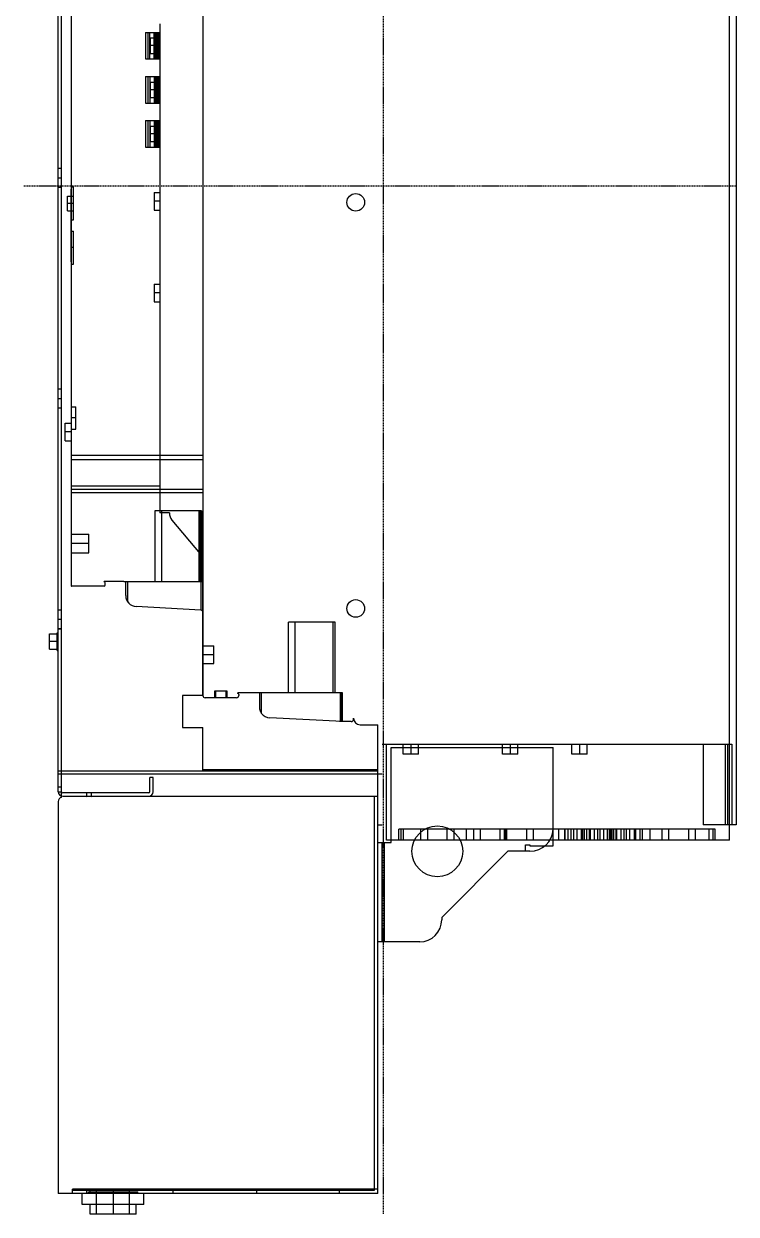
# Model space of a CAD drawing. Extents: x 0 to 323, y 0 to 931.
# Drawn here: x 0 to 323, y 0 to 539 of the extents above; entities that cross this region are included whole.
import ezdxf

# ---------------------------------------------------------------- set-up
doc = ezdxf.new("R2010")
doc.units = 0
doc.linetypes.add('DASHED', pattern=[0.75, 0.5, -0.25])
doc.layers.add('-15N-THT. THIẾT BỊ ĐÓNG MỞ', color=40, linetype='CONTINUOUS')

# ---------------------------------------------------------------- blocks, each defined once
blk = doc.blocks.new('06 - N - SC VSD CHIẾU HÔNG ATV630D55~D90N4')
at = {"layer": '-15N-THT. THIẾT BỊ ĐÓNG MỞ', "color": 6, "linetype": 'DASHED'}
for p, q in [((-160, 465.7), (-160, -465.7)), ((0, 0), (-323, 0))]:
    blk.add_line(p, q, dxfattribs=at)
at = {"layer": '-15N-THT. THIẾT BỊ ĐÓNG MỞ'}
for p, q in [((-3, -296.3), (-3, 446.7)), ((0, 446.7), (0, -289.3)), ((-307.35, -274.3), (-307.35, 430.7)), ((-305.85, -276.86), (-305.85, 278.2)), ((-301.45, 262.2), (-301.45, -181.25)), ((-241.85, 99.95), (-241.85, -230.75)), ((-261.25, 73.58), (-261.25, -148.02)), ((-261.25, 73.58), (-261.25, 73.58)), ((-267.75, 69.7), (-261.25, 69.7)), ((-267.75, 69.7), (-267.75, 57.7)), ((-266.75, 69.7), (-266.75, 57.7)), ((-266.68, 57.7), (-266.68, 69.7)), ((-265.81, 57.7), (-265.81, 69.7)), ((-265.55, 60.2), (-265.55, 67.2)), ((-265.55, 67.2), (-262.25, 67.2)), ((-263.87, 57.7), (-263.87, 69.7)), ((-263.55, 69.7), (-263.55, 57.7)), ((-263.36, 69.7), (-263.36, 57.7)), ((-263.04, 57.7), (-263.04, 69.7)), ((-262.49, 69.7), (-262.49, 57.7)), ((-262.38, 57.7), (-262.38, 69.7)), ((-262.25, 69.7), (-262.25, 69.7)), ((-262.25, 69.7), (-262.25, 57.7)), ((-262.14, 69.7), (-262.14, 57.7)), ((-261.52, 57.7), (-261.52, 69.7)), ((-261.25, 69.7), (-261.25, 69.7)), ((-262.25, 63.7), (-265.55, 63.7)), ((-265.55, 60.2), (-262.25, 60.2)), ((-267.75, 57.7), (-261.25, 57.7)), ((-262.25, 57.7), (-262.25, 57.7)), ((-261.25, 57.7), (-261.25, 57.7)), ((-267.75, 49.7), (-261.25, 49.7)), ((-267.75, 49.7), (-267.75, 37.7)), ((-266.75, 49.7), (-266.75, 37.7)), ((-266.68, 37.7), (-266.68, 49.7)), ((-265.81, 49.7), (-265.81, 37.7)), ((-263.87, 49.7), (-263.87, 37.7)), ((-263.55, 37.7), (-263.55, 49.7)), ((-263.36, 37.7), (-263.36, 49.7)), ((-263.04, 49.7), (-263.04, 37.7)), ((-262.49, 49.7), (-262.49, 37.7)), ((-262.38, 49.7), (-262.38, 37.7)), ((-262.25, 49.7), (-262.25, 49.7)), ((-262.25, 49.7), (-262.25, 37.7)), ((-262.14, 49.7), (-262.14, 37.7)), ((-261.52, 37.7), (-261.52, 49.7)), ((-261.25, 49.7), (-261.25, 49.7)), ((-265.55, 40.2), (-265.55, 47.2)), ((-265.55, 47.2), (-262.25, 47.2)), ((-262.25, 43.7), (-265.55, 43.7)), ((-265.55, 40.2), (-262.25, 40.2)), ((-267.75, 37.7), (-261.25, 37.7)), ((-262.25, 37.7), (-262.25, 37.7)), ((-261.25, 37.7), (-261.25, 37.7)), ((-267.75, 29.7), (-261.25, 29.7)), ((-267.75, 29.7), (-267.75, 17.7)), ((-266.75, 29.7), (-266.75, 17.7)), ((-266.68, 17.7), (-266.68, 29.7)), ((-265.81, 29.7), (-265.81, 17.7)), ((-265.55, 20.2), (-265.55, 27.2)), ((-265.55, 27.2), (-262.25, 27.2)), ((-263.87, 29.7), (-263.87, 17.7)), ((-263.55, 17.7), (-263.55, 29.7)), ((-263.36, 17.7), (-263.36, 29.7)), ((-263.04, 29.7), (-263.04, 17.7)), ((-262.49, 29.7), (-262.49, 17.7)), ((-262.38, 29.7), (-262.38, 17.7)), ((-262.25, 29.7), (-262.25, 17.7)), ((-262.25, 29.7), (-262.25, 29.7)), ((-262.14, 29.7), (-262.14, 17.7)), ((-261.52, 17.7), (-261.52, 29.7)), ((-261.25, 29.7), (-261.25, 29.7)), ((-262.25, 23.7), (-265.55, 23.7)), ((-267.75, 17.7), (-261.25, 17.7)), ((-265.55, 20.2), (-262.25, 20.2)), ((-262.25, 17.7), (-262.25, 17.7)), ((-261.25, 17.7), (-261.25, 17.7)), ((-307.35, 8), (-307.35, 8)), ((-305.95, 8), (-307.35, 8)), ((-305.95, 7.96), (-307.35, 7.96)), ((-305.95, -0.6), (-305.95, 8)), ((-305.95, 8), (-305.95, 8)), ((-305.95, 3.7), (-307.35, 3.7)), ((-305.95, -0.59), (-307.35, -0.59)), ((-307.35, -0.6), (-307.35, -0.6)), ((-305.95, -0.6), (-307.35, -0.6)), ((-305.95, -0.6), (-305.95, -0.6)), ((-303.25, -11.1), (-303.25, -4.5)), ((-303.25, -4.5), (-300.45, -4.5)), ((-301.65, -1.3), (-301.65, -1.8)), ((-301.45, -1.3), (-301.65, -1.3)), ((-301.65, -1.3), (-301.65, -1.3)), ((-301.65, -1.8), (-301.65, -33.8)), ((-301.45, -1.8), (-301.65, -1.8)), ((-301.45, -0.3), (-300.45, -0.3)), ((-301.45, -1.3), (-301.45, -1.3)), ((-300.45, -15.3), (-300.45, -0.3)), ((-263.95, -2.8), (-263.95, -10.8)), ((-263.95, -2.8), (-261.25, -2.8)), ((-300.45, -7.8), (-303.25, -7.8)), ((-261.25, -6.8), (-263.95, -6.8)), ((-176.5, -7.3), (-176.5, -7.3)), ((-168.5, -7.3), (-168.5, -7.3)), ((-303.25, -11.1), (-300.45, -11.1)), ((-301.45, -15.3), (-300.45, -15.3)), ((-263.95, -10.8), (-261.25, -10.8)), ((-301.45, -20.3), (-300.45, -20.3)), ((-300.45, -35.3), (-300.45, -20.3)), ((-300.45, -27.8), (-301.45, -27.8)), ((-301.45, -33.8), (-301.65, -33.8)), ((-301.65, -33.8), (-301.65, -34.3)), ((-301.45, -34.3), (-301.65, -34.3)), ((-301.65, -34.3), (-301.65, -34.3)), ((-301.45, -34.3), (-301.45, -34.3)), ((-301.45, -35.3), (-300.45, -35.3)), ((-263.95, -44.3), (-263.95, -52.3)), ((-263.95, -44.3), (-261.25, -44.3)), ((-261.25, -48.3), (-263.95, -48.3)), ((-263.95, -52.3), (-261.25, -52.3)), ((-307.35, -92), (-307.35, -92)), ((-305.95, -92), (-307.35, -92)), ((-305.95, -92.01), (-307.35, -92.01)), ((-305.95, -96.3), (-307.35, -96.3)), ((-305.95, -100.6), (-305.95, -92)), ((-305.95, -92), (-305.95, -92)), ((-305.95, -100.56), (-307.35, -100.56)), ((-307.35, -100.6), (-307.35, -100.6)), ((-305.95, -100.6), (-307.35, -100.6)), ((-305.95, -100.6), (-305.95, -100.6)), ((-301.45, -100), (-299.45, -100)), ((-299.45, -110), (-299.45, -100)), ((-304.25, -115.3), (-304.25, -107.3)), ((-304.25, -107.3), (-301.45, -107.3)), ((-299.45, -105), (-301.45, -105)), ((-301.45, -111.3), (-304.25, -111.3)), ((-301.45, -110), (-299.45, -110)), ((-304.25, -115.3), (-301.45, -115.3)), ((-301.45, -121.8), (-301.45, -121.8)), ((-301.45, -121.8), (-241.85, -121.8)), ((-301.45, -123.8), (-301.45, -123.8)), ((-301.45, -123.8), (-241.85, -123.8)), ((-241.85, -121.8), (-241.85, -121.8)), ((-241.85, -123.8), (-241.85, -123.8)), ((-301.45, -135.8), (-261.25, -135.8)), ((-301.45, -137.3), (-241.85, -137.3)), ((-301.45, -138.8), (-301.45, -138.8)), ((-301.45, -138.8), (-241.85, -138.8)), ((-241.85, -138.8), (-241.85, -138.8)), ((-263.6, -147.07), (-263.6, -179.07)), ((-242.5, -147.07), (-263.6, -147.07)), ((-263.6, -147.07), (-263.6, -147.07)), ((-257, -148.02), (-261.25, -148.02)), ((-261.25, -148.02), (-261.25, -148.02)), ((-260.6, -147.07), (-260.6, -179.07)), ((-257, -148.02), (-257, -148.02)), ((-243.5, -179.07), (-243.5, -147.07)), ((-243.15, -147.07), (-243.15, -179.07)), ((-242.57, -147.07), (-242.57, -179.07)), ((-242.5, -147.07), (-242.5, -179.07)), ((-242.5, -147.07), (-242.5, -147.07)), ((-255.83, -151.23), (-242.97, -166.56)), ((-255.83, -151.23), (-255.83, -151.23)), ((-301.45, -157.56), (-293.45, -157.56)), ((-293.45, -166.14), (-293.45, -157.56)), ((-293.45, -161.85), (-301.45, -161.85)), ((-301.45, -166.14), (-293.45, -166.14)), ((-242.97, -166.56), (-242.97, -166.56)), ((-241.85, -169.77), (-241.85, -169.77)), ((-241.8, -169.77), (-241.85, -169.77)), ((-241.8, -169.77), (-241.8, -169.77)), ((-286.6, -181.25), (-301.4, -181.25)), ((-301.4, -181.25), (-301.4, -181.25)), ((-286.6, -179.25), (-286.6, -179.04)), ((-277.8, -179.05), (-286.6, -179.04)), ((-286.6, -179.04), (-286.6, -179.04)), ((-286.6, -179.25), (-286.6, -179.25)), ((-286.6, -181.25), (-286.6, -181.25)), ((-286.1, -180.75), (-286.1, -179.75)), ((-286.1, -179.75), (-286.1, -179.75)), ((-286.1, -180.25), (-286.1, -180.25)), ((-286.1, -180.75), (-286.1, -180.75)), ((-277.8, -179.05), (-277.8, -179.05)), ((-277.62, -179.07), (-241.8, -179.07)), ((-277.62, -179.07), (-277.62, -179.07)), ((-276.8, -185.47), (-276.8, -179.07)), ((-276.8, -179.07), (-276.8, -179.07)), ((-275.8, -188.47), (-275.8, -179.07)), ((-263.6, -179.07), (-263.6, -179.07)), ((-242.8, -179.07), (-242.8, -192)), ((-242.5, -179.07), (-242.5, -179.07)), ((-241.8, -230.75), (-241.8, -179.07)), ((-241.8, -179.07), (-241.8, -179.07)), ((-276.8, -185.47), (-276.8, -185.47)), ((-307.35, -192), (-307.35, -192)), ((-305.95, -192), (-307.35, -192)), ((-305.95, -192), (-307.35, -192)), ((-305.95, -192.01), (-307.35, -192.01)), ((-305.95, -200.6), (-305.95, -192)), ((-305.95, -192), (-305.95, -192)), ((-242.75, -192), (-272.06, -190.46)), ((-272.06, -190.46), (-272.06, -190.46)), ((-242.75, -192), (-242.75, -192)), ((-241.9, -194.05), (-241.9, -194.05)), ((-241.8, -194.05), (-241.9, -194.05)), ((-241.9, -194.05), (-241.9, -195.25)), ((-241.85, -192.69), (-241.85, -192.69)), ((-241.85, -193.35), (-241.85, -193.35)), ((-241.85, -193.35), (-241.8, -193.35)), ((-241.8, -193.85), (-241.85, -193.85)), ((-241.8, -193), (-241.8, -193)), ((-241.8, -193.35), (-241.8, -193.35)), ((-241.8, -194.05), (-241.8, -194.05)), ((-176.5, -191.3), (-176.5, -191.3)), ((-168.5, -191.3), (-168.5, -191.3)), ((-305.95, -196.3), (-307.35, -196.3)), ((-241.8, -195.25), (-241.9, -195.25)), ((-241.9, -195.25), (-241.9, -218.85)), ((-203, -197.55), (-203, -197.55)), ((-203, -229.55), (-203, -197.55)), ((-181.9, -197.55), (-203, -197.55)), ((-200, -229.55), (-200, -197.55)), ((-182.9, -197.55), (-182.9, -229.55)), ((-181.9, -197.55), (-181.9, -197.55)), ((-181.9, -229.55), (-181.9, -197.55)), ((-311.35, -209.8), (-311.35, -202.8)), ((-311.35, -202.8), (-307.85, -202.8)), ((-307.85, -210.3), (-307.85, -202.3)), ((-307.85, -202.3), (-307.35, -202.3)), ((-305.95, -200.59), (-307.35, -200.59)), ((-307.35, -200.6), (-307.35, -200.6)), ((-305.95, -200.6), (-307.35, -200.6)), ((-305.95, -200.6), (-307.35, -200.6)), ((-305.95, -200.6), (-305.95, -200.6)), ((-307.35, -206.3), (-311.35, -206.3)), ((-311.35, -209.8), (-307.85, -209.8)), ((-307.85, -210.3), (-307.35, -210.3)), ((-241.8, -208.25), (-236.8, -208.25)), ((-236.8, -216.25), (-236.8, -208.25)), ((-236.8, -212.25), (-241.8, -212.25)), ((-241.8, -218.85), (-241.9, -218.85)), ((-241.9, -218.85), (-241.9, -220.05)), ((-241.8, -220.05), (-241.9, -220.05)), ((-241.9, -220.05), (-241.9, -220.05)), ((-241.8, -216.25), (-236.8, -216.25)), ((-241.8, -220.05), (-241.8, -220.05)), ((-241.9, -221.65), (-241.9, -221.65)), ((-241.8, -221.65), (-241.9, -221.65)), ((-241.9, -221.65), (-241.9, -228.35)), ((-241.85, -221.38), (-241.85, -221.38)), ((-241.8, -221.38), (-241.85, -221.38)), ((-241.8, -221.38), (-241.8, -221.38)), ((-241.8, -221.65), (-241.8, -221.65)), ((-251.01, -230.67), (-251.01, -245.26)), ((-241.8, -230.75), (-251.01, -230.67)), ((-251.01, -230.67), (-251.01, -230.67)), ((-241.8, -228.35), (-241.9, -228.35)), ((-241.85, -230.75), (-241.85, -230.75)), ((-241.8, -228.35), (-241.8, -228.35)), ((-241.8, -230.75), (-241.8, -230.75)), ((-226.5, -231.75), (-240.8, -231.75)), ((-240.8, -231.75), (-240.8, -231.75)), ((-230.8, -228.75), (-236.5, -228.75)), ((-236.5, -228.75), (-236.5, -231.75)), ((-236.5, -228.75), (-236.5, -228.75)), ((-236.5, -231.75), (-236.5, -231.75)), ((-236, -231.75), (-236, -228.75)), ((-231.3, -231.75), (-231.3, -228.75)), ((-230.8, -228.75), (-230.8, -228.75)), ((-230.8, -231.75), (-230.8, -228.75)), ((-230.8, -231.75), (-230.8, -231.75)), ((-226.5, -231.75), (-226.5, -231.75)), ((-226, -229.75), (-226, -229.55)), ((-178.5, -229.55), (-226, -229.55)), ((-226, -229.55), (-226, -229.55)), ((-226, -229.75), (-226, -229.75)), ((-225.5, -230.25), (-225.5, -230.75)), ((-225.5, -230.25), (-225.5, -230.25)), ((-225.5, -230.75), (-225.5, -230.75)), ((-216.2, -229.55), (-216.2, -229.55)), ((-216.2, -229.55), (-216.2, -235.83)), ((-215.2, -238.83), (-215.2, -229.55)), ((-203, -229.55), (-203, -229.55)), ((-181.9, -229.55), (-181.9, -229.55)), ((-179.5, -229.55), (-179.5, -242.48)), ((-178.99, -229.55), (-178.99, -242.48)), ((-178.5, -242.48), (-178.5, -229.55)), ((-178.5, -229.55), (-178.5, -229.55)), ((-216.2, -235.83), (-216.2, -236.02)), ((-216.2, -235.83), (-216.2, -235.83)), ((-216.2, -236.02), (-216.18, -236.22)), ((-216.18, -236.22), (-216.16, -236.44)), ((-216.16, -236.44), (-216.13, -236.67)), ((-216.13, -236.67), (-216.09, -236.89)), ((-216.09, -236.89), (-216.03, -237.12)), ((-216.03, -237.12), (-215.97, -237.34)), ((-215.97, -237.34), (-215.89, -237.56)), ((-215.89, -237.56), (-215.8, -237.78)), ((-215.8, -237.78), (-215.71, -238)), ((-215.71, -238), (-215.6, -238.21)), ((-215.6, -238.21), (-215.48, -238.42)), ((-215.48, -238.42), (-215.34, -238.63)), ((-215.34, -238.63), (-215.2, -238.83)), ((-178.5, -242.55), (-211.46, -240.82)), ((-211.46, -240.82), (-211.46, -240.82)), ((-178.5, -242.48), (-179.84, -242.48)), ((-179.84, -242.48), (-179.84, -242.48)), ((-179.55, -242.49), (-179.55, -242.49)), ((-178.51, -242.55), (-178.51, -242.55)), ((-178.5, -242.48), (-178.5, -242.48)), ((-174.5, -242.55), (-178.5, -242.55)), ((-178.5, -242.55), (-178.5, -242.55)), ((-177.5, -242.55), (-177.5, -242.55)), ((-174.5, -242.55), (-174.5, -242.55)), ((-173.5, -241.55), (-173.5, -241)), ((-173.5, -241), (-173.5, -241)), ((-173.5, -241.55), (-173.5, -241.55)), ((-251.01, -245.26), (-241.85, -245.26)), ((-251.01, -245.26), (-251.01, -245.26)), ((-241.85, -264.8), (-241.85, -245.26)), ((-241.85, -245.26), (-241.85, -245.26)), ((-170.5, -244), (-170.5, -244)), ((-170.5, -244), (-162.5, -244)), ((-162.5, -244), (-162.5, -244)), ((-162.5, -456.3), (-162.5, -244)), ((-160.5, -252.8), (-160.5, -252.8)), ((-160.5, -252.8), (-2, -252.8)), ((-158.5, -252.8), (-158.5, -252.8)), ((-158.5, -296.3), (-158.5, -252.8)), ((-151, -257.3), (-151, -252.8)), ((-147.5, -252.8), (-147.5, -257.3)), ((-144, -257.3), (-144, -252.8)), ((-106, -257.3), (-106, -252.8)), ((-102.5, -252.8), (-102.5, -257.3)), ((-99, -257.3), (-99, -252.8)), ((-74.5, -257.3), (-74.5, -252.8)), ((-71, -252.8), (-71, -257.3)), ((-67.5, -257.3), (-67.5, -252.8)), ((-15, -252.8), (-15, -252.8)), ((-15, -252.8), (-15, -289.3)), ((-5, -252.8), (-5, -289.3)), ((-4, -252.8), (-4, -252.8)), ((-4, -252.8), (-4, -289.3)), ((-3, -252.8), (-3, -252.8)), ((-2, -252.8), (-2, -289.3)), ((-2, -252.8), (-2, -252.8)), ((-156.5, -254.3), (-83, -254.3)), ((-156.5, -297.3), (-156.5, -254.3)), ((-156.5, -254.3), (-156.5, -254.3)), ((-144, -257.3), (-151, -257.3)), ((-99, -257.3), (-106, -257.3)), ((-83, -298.8), (-83, -254.3)), ((-83, -254.3), (-83, -254.3)), ((-67.5, -257.3), (-74.5, -257.3)), ((-307.35, -264.8), (-307.35, -264.8)), ((-307.35, -264.8), (-162.5, -264.8)), ((-307.35, -266.3), (-307.35, -266.3)), ((-160.5, -266.3), (-307.35, -266.3)), ((-265.85, -274.3), (-265.85, -267.8)), ((-265.85, -267.8), (-265.85, -267.8)), ((-264.35, -267.8), (-265.85, -267.8)), ((-264.35, -267.8), (-264.35, -267.8)), ((-264.35, -274.3), (-264.35, -267.8)), ((-241.85, -264.3), (-162.5, -264.3)), ((-241.85, -264.8), (-241.85, -264.8)), ((-162.5, -264.8), (-162.5, -264.8)), ((-162.5, -266.3), (-162.5, -266.3)), ((-160.5, -266.3), (-160.5, -266.3)), ((-305.85, -272.3), (-307.35, -272.3)), ((-307.35, -274.3), (-307.35, -274.3)), ((-307.35, -274.3), (-305.85, -274.3)), ((-305.85, -274.3), (-305.85, -274.3)), ((-266.35, -274.8), (-305.35, -274.8)), ((-305.35, -274.8), (-305.35, -274.8)), ((-294.35, -276.3), (-294.35, -274.8)), ((-292.35, -274.8), (-292.35, -274.8)), ((-292.35, -276.3), (-292.35, -274.8)), ((-266.35, -274.8), (-266.35, -274.8)), ((-265.85, -274.3), (-265.85, -274.3)), ((-264.35, -274.3), (-264.35, -274.3)), ((-307.35, -278.8), (-307.35, -456.3)), ((-305.85, -276.24), (-305.85, -276.24)), ((-305.85, -276.3), (-305.85, -276.3)), ((-305.35, -276.3), (-162.5, -276.3)), ((-305.35, -276.3), (-305.35, -276.3)), ((-304.35, -276.3), (-304.35, -276.3)), ((-294.35, -276.8), (-294.35, -276.8)), ((-292.35, -276.3), (-292.35, -276.3)), ((-292.35, -276.8), (-292.35, -276.8)), ((-266.35, -276.3), (-266.35, -276.3)), ((-164, -276.3), (-164, -276.3)), ((-164, -454.8), (-164, -276.3)), ((-162.5, -276.3), (-162.5, -276.3)), ((-162.5, -289.3), (-160.5, -289.3)), ((-162.5, -289.3), (-162.5, -289.3)), ((-160.5, -289.3), (-160.5, -289.3)), ((-135.5, -289.8), (-135.5, -289.8)), ((-15, -289.3), (-15, -289.3)), ((0, -289.3), (-15, -289.3)), ((-4, -289.3), (-4, -289.3)), ((-2, -289.3), (-2, -289.3)), ((0, -289.3), (0, -289.3)), ((-158.5, -296.3), (-158.5, -296.3)), ((-3, -296.3), (-158.5, -296.3)), ((-152.95, -291.3), (-152.95, -291.3)), ((-152.95, -296.3), (-152.95, -291.3)), ((-9.5, -291.3), (-152.95, -291.3)), ((-152.95, -296.3), (-152.95, -296.3)), ((-151.98, -291.3), (-151.98, -296.3)), ((-151, -291.3), (-151, -296.3)), ((-142.98, -296.3), (-142.98, -291.3)), ((-139.98, -291.3), (-139.98, -296.3)), ((-130.98, -296.3), (-130.98, -291.3)), ((-127.98, -291.3), (-127.98, -296.3)), ((-122.29, -296.3), (-122.29, -291.3)), ((-118.97, -296.3), (-118.97, -291.3)), ((-115.97, -296.3), (-115.97, -291.3)), ((-106.96, -296.3), (-106.96, -291.3)), ((-105.17, -291.3), (-105.17, -296.3)), ((-104.84, -291.3), (-104.84, -296.3)), ((-104.17, -296.3), (-104.17, -291.3)), ((-103.95, -296.3), (-103.95, -291.3)), ((-94.92, -296.3), (-94.92, -291.3)), ((-91.9, -296.3), (-91.9, -291.3)), ((-83.1, -291.3), (-83.1, -296.3)), ((-83, -291.3), (-83, -291.3)), ((-80.5, -291.3), (-80.5, -296.3)), ((-77.9, -291.3), (-77.9, -296.3)), ((-77.5, -296.3), (-77.5, -291.3)), ((-76.35, -291.3), (-76.35, -296.3)), ((-74.84, -296.3), (-74.84, -291.3)), ((-73.75, -291.3), (-73.75, -296.3)), ((-72.24, -291.3), (-72.24, -296.3)), ((-70.32, -291.3), (-70.32, -296.3)), ((-69.5, -296.3), (-69.5, -291.3)), ((-68.82, -296.3), (-68.82, -291.3)), ((-67.73, -296.3), (-67.73, -291.3)), ((-66.5, -296.3), (-66.5, -291.3)), ((-66.22, -291.3), (-66.22, -296.3)), ((-64.32, -296.3), (-64.32, -291.3)), ((-62.81, -296.3), (-62.81, -291.3)), ((-61.72, -296.3), (-61.72, -291.3)), ((-60.22, -291.3), (-60.22, -296.3)), ((-58.31, -296.3), (-58.31, -291.3)), ((-57.5, -296.3), (-57.5, -291.3)), ((-57.33, -296.3), (-57.33, -291.3)), ((-56.81, -296.3), (-56.81, -291.3)), ((-56.66, -291.3), (-56.66, -296.3)), ((-56.33, -291.3), (-56.33, -296.3)), ((-55.71, -291.3), (-55.71, -296.3)), ((-54.5, -296.3), (-54.5, -291.3)), ((-54.21, -291.3), (-54.21, -296.3)), ((-52.31, -291.3), (-52.31, -296.3)), ((-50.81, -296.3), (-50.81, -291.3)), ((-49.71, -296.3), (-49.71, -291.3)), ((-48.21, -296.3), (-48.21, -291.3)), ((-46.31, -291.3), (-46.31, -296.3)), ((-45.5, -296.3), (-45.5, -291.3)), ((-43.71, -291.3), (-43.71, -296.3)), ((-42.5, -296.3), (-42.5, -291.3)), ((-39.21, -291.3), (-39.21, -296.3)), ((-33.5, -296.3), (-33.5, -291.3)), ((-30.5, -296.3), (-30.5, -291.3)), ((-21.5, -296.3), (-21.5, -291.3)), ((-18.5, -296.3), (-18.5, -291.3)), ((-12.37, -291.3), (-12.37, -296.3)), ((-10.45, -291.3), (-10.45, -291.3)), ((-10.45, -296.3), (-10.45, -291.3)), ((-10.45, -296.3), (-10.45, -296.3)), ((-9.5, -296.3), (-9.5, -291.3)), ((-3, -296.3), (-3, -296.3)), ((-162.5, -297.3), (-162.5, -297.3)), ((-162.5, -297.3), (-156.5, -297.3)), ((-160.5, -342.3), (-160.5, -297.3)), ((-160.5, -297.3), (-160.5, -297.3)), ((-159.5, -342.3), (-159.5, -297.3)), ((-156.5, -297.3), (-156.5, -297.3)), ((-103.5, -301.3), (-133.5, -331.3)), ((-93.5, -301.3), (-103.5, -301.3)), ((-103.5, -301.3), (-103.5, -301.3)), ((-95.5, -301.3), (-95.5, -298.3)), ((-95.5, -298.3), (-93.5, -298.3)), ((-95.5, -298.3), (-95.5, -298.3)), ((-95.5, -301.3), (-95.5, -301.3)), ((-93.5, -298.3), (-93.5, -298.8)), ((-93.5, -298.3), (-93.5, -298.3)), ((-93.5, -298.8), (-83, -298.8)), ((-93.5, -298.8), (-93.5, -298.8)), ((-93.5, -301.3), (-93.5, -301.3)), ((-83, -298.8), (-83, -298.8)), ((-135.5, -312.8), (-135.5, -312.8)), ((-133.5, -331.3), (-133.5, -332.3)), ((-133.5, -331.3), (-133.5, -331.3)), ((-133.5, -332.3), (-133.5, -332.3)), ((-143.5, -342.3), (-162.5, -342.3)), ((-162.5, -342.3), (-162.5, -342.3)), ((-160.5, -342.3), (-160.5, -342.3)), ((-143.5, -342.3), (-143.5, -342.3)), ((-307.35, -402), (-307.35, -402)), ((-307.35, -410.6), (-307.35, -410.6)), ((-162.5, -456.3), (-307.35, -456.3)), ((-300.85, -456.3), (-300.85, -454.3)), ((-162.5, -454.3), (-300.85, -454.3)), ((-300.85, -454.8), (-300.85, -454.8)), ((-300.85, -454.8), (-164, -454.8)), ((-300.85, -456.3), (-300.85, -456.3)), ((-296.5, -461.3), (-296.5, -456.3)), ((-294.35, -456.3), (-294.35, -454.8)), ((-293.65, -455.55), (-271.35, -455.55)), ((-293.65, -456.3), (-293.65, -455.55)), ((-292.85, -456.3), (-292.85, -454.8)), ((-292.85, -454.8), (-292.85, -454.8)), ((-292.85, -456.3), (-292.85, -456.3)), ((-292.25, -455.55), (-292.25, -455.55)), ((-292.25, -456.3), (-292.25, -455.55)), ((-292.25, -456.3), (-292.25, -456.3)), ((-290, -465.7), (-290, -454.8)), ((-282.5, -454.8), (-282.5, -465.7)), ((-275, -465.7), (-275, -454.8)), ((-272.75, -455.55), (-272.75, -455.55)), ((-272.75, -456.3), (-272.75, -455.55)), ((-272.75, -456.3), (-272.75, -456.3)), ((-271.35, -456.3), (-271.35, -455.55)), ((-268.5, -461.3), (-268.5, -456.3)), ((-255.2, -456.3), (-255.2, -454.8)), ((-217.5, -454.8), (-217.5, -456.3)), ((-179.8, -456.3), (-179.8, -454.8)), ((-164, -454.8), (-164, -454.8)), ((-162.5, -456.3), (-162.5, -456.3)), ((-268.5, -461.3), (-296.5, -461.3)), ((-292.9, -465.7), (-292.9, -461.3)), ((-272.1, -465.7), (-272.1, -461.3)), ((-272.1, -465.7), (-292.9, -465.7))]:
    blk.add_line(p, q, dxfattribs=at)
for centre, radius in [((-172.5, -7.3), 4), ((-172.5, -191.3), 4), ((-135.5, -301.3), 11.5)]:
    blk.add_circle(centre, radius, dxfattribs=at)
for centre, radius, start, end in [((-252, -148.02), 5, 180, 220), ((-246.8, -169.77), 5, 0, 40), ((-301.4, -180.25), 1, 267.134, 270), ((-286.6, -179.75), 0.5, 0, 90), ((-286.6, -180.75), 0.5, 270, 0), ((-277.8, -180.05), 1, 79.7564, 89.94), ((-271.8, -185.47), 5, 180, 267), ((-242.8, -193), 1, 0, 87), ((-240.8, -230.75), 1, 180, 270), ((-226.5, -230.75), 1, 270.0001, 359.9999), ((-226, -230.25), 0.5, 0, 90), ((-211.2, -235.83), 5, 216.8699, 267), ((-174.5, -241.55), 1, 270, 0), ((-170.5, -241), 3, 180, 270), ((-305.35, -274.3), 2, 180, 270), ((-305.35, -274.3), 0.5, 180, 270), ((-266.35, -274.3), 0.5, 270, 0), ((-266.35, -274.3), 2, 270, 0), ((-305.35, -278.8), 2, 104.4775, 180), ((-93.43, -290.86), 10.44, 269.6063, 357.5993), ((-143.5, -332.3), 10, 270, 0)]:
    blk.add_arc(centre, radius, start, end, dxfattribs=at)

msp = doc.modelspace()

# ---------------------------------------------------------------- block references
msp.add_blockref('06 - N - SC VSD CHIẾU HÔNG ATV630D55~D90N4', (323, 465.7))

doc.saveas('drawing.dxf')
